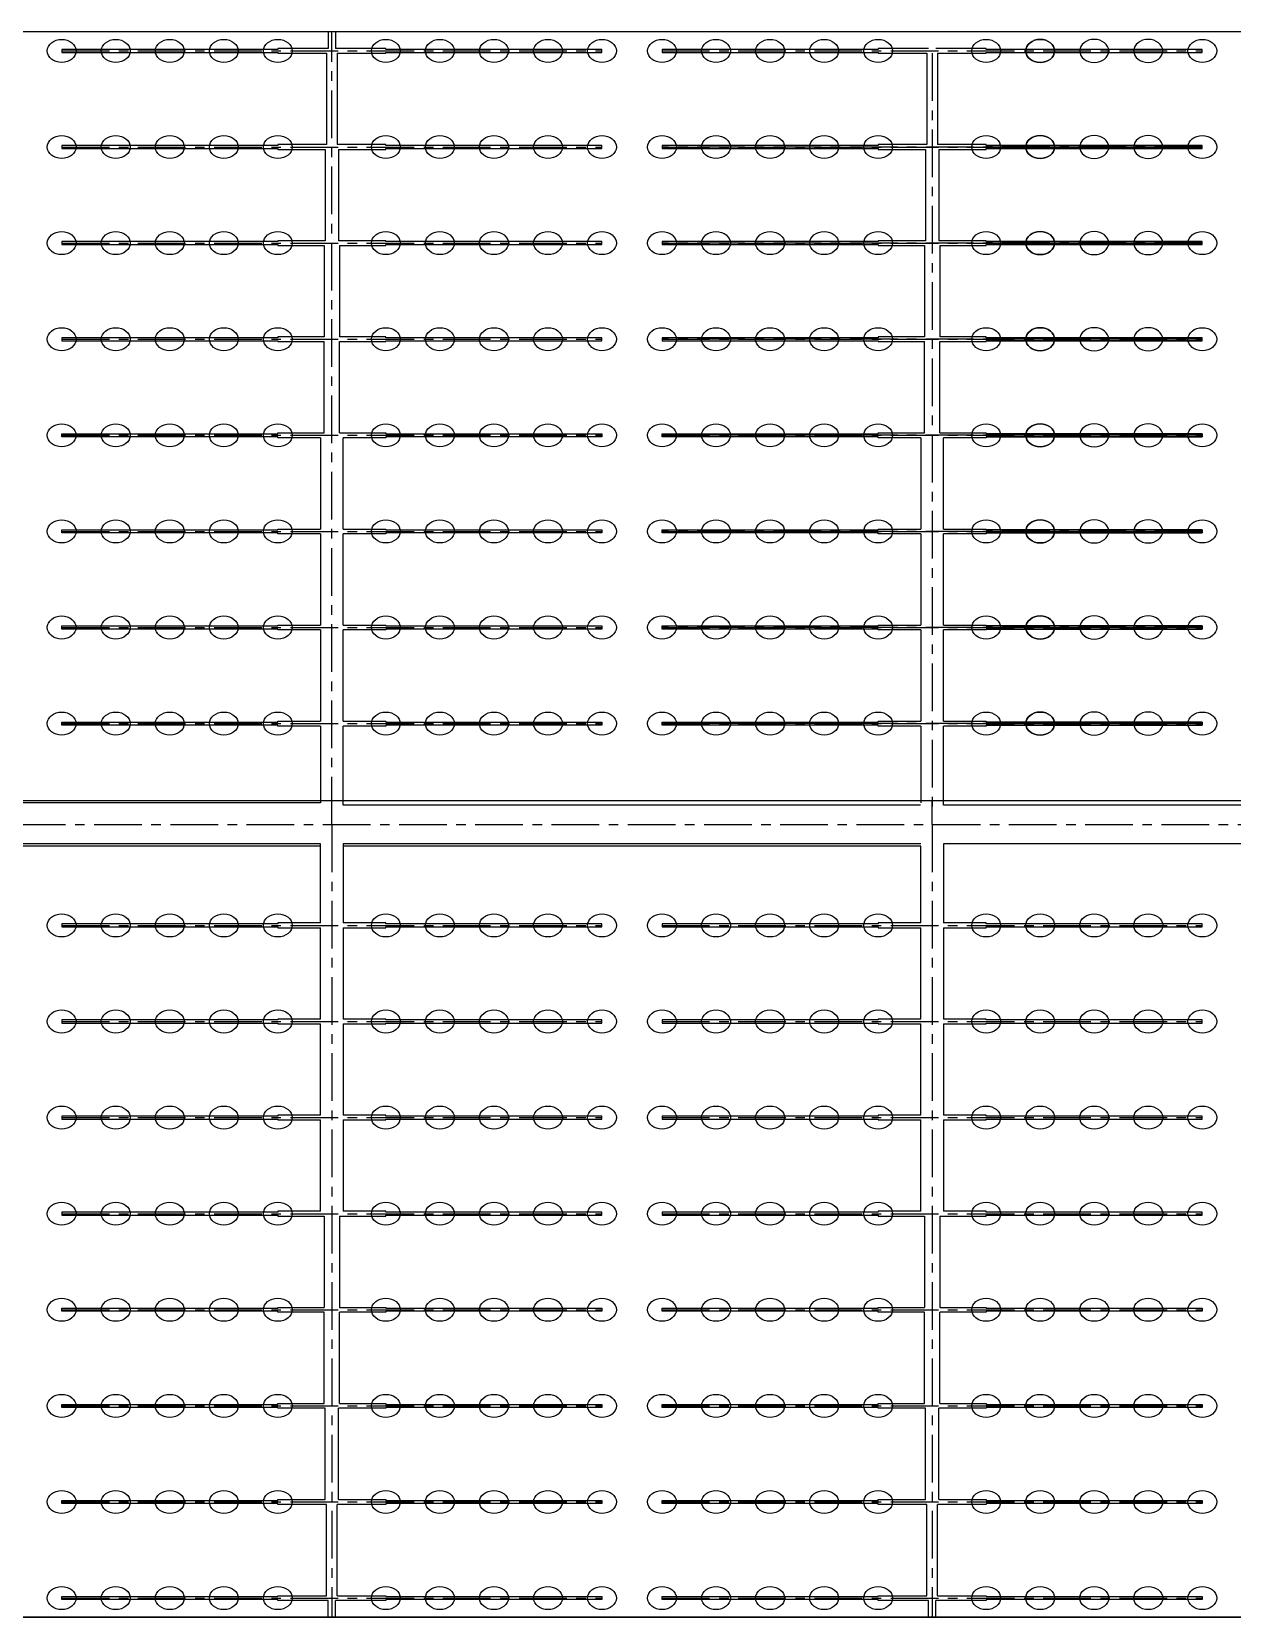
# Model space of a CAD drawing. Header units: millimetres. Extents: x 738100 to 1284508, y 138373 to 260796.
# Drawn here: x 807900 to 815900, y 175808 to 186368 of the extents above; entities that cross this region are included whole.
import ezdxf

# ---------------------------------------------------------------- set-up
doc = ezdxf.new("R2010")
doc.units = ezdxf.units.MM
doc.linetypes.add('CENTER', pattern=[50.8, 31.75, -6.35, 6.35, -6.35])
doc.layers.add('轴线', color=6, linetype='CENTER')

msp = doc.modelspace()

# ---------------------------------------------------------------- linework, layer by layer
at = {"lineweight": -3, "ltscale": 100}
for p, q in [((843900.494, 186367.633), (779900.494, 186367.633)), ((779900.494, 181247.633), (843900.494, 181247.633)), ((813822.543, 181215.633), (809976.494, 181215.633)), ((779900.494, 175809.486), (843900.494, 175809.486)), ((843900.494, 175807.633), (779900.494, 175807.633))]:
    msp.add_line(p, q, dxfattribs=at)
at = {"ltscale": 10}
for p, q in [((809876.494, 186367.633), (809876.494, 186255.633)), ((809924.494, 186367.633), (809924.494, 186255.633)), ((808100.494, 186249.873), (808100.494, 186229.393)), ((809540.494, 186249.873), (808100.494, 186249.873)), ((808100.494, 186229.393), (809540.494, 186229.393)), ((809876.494, 186255.633), (809540.494, 186255.633)), ((809540.494, 186255.633), (809540.494, 186249.873)), ((809540.494, 186229.393), (809540.494, 186223.633)), ((809540.494, 186223.633), (809864.494, 186223.633)), ((809864.494, 186223.633), (809864.494, 185615.633)), ((810260.494, 186255.633), (809924.494, 186255.633)), ((809936.494, 186223.633), (810260.494, 186223.633)), ((809936.494, 186223.633), (809936.494, 185615.633)), ((810260.494, 186249.873), (810260.494, 186255.633)), ((811700.494, 186249.873), (810260.494, 186249.873)), ((810260.494, 186223.633), (810260.494, 186229.393)), ((810260.494, 186229.393), (811700.494, 186229.393)), ((811700.494, 186229.393), (811700.494, 186249.873)), ((812100.494, 186249.873), (812100.494, 186229.393)), ((813540.494, 186249.873), (812100.494, 186249.873)), ((812100.494, 186229.393), (813540.494, 186229.393)), ((813876.494, 186255.633), (813540.494, 186255.633)), ((813540.494, 186255.633), (813540.494, 186249.873)), ((813540.494, 186229.393), (813540.494, 186223.633)), ((813540.494, 186223.633), (813864.494, 186223.633)), ((813864.494, 186223.633), (813864.494, 185615.633)), ((814260.494, 186255.633), (813924.494, 186255.633)), ((813936.494, 186223.633), (814260.494, 186223.633)), ((813936.494, 186223.633), (813936.494, 185615.633)), ((814260.494, 186249.873), (814260.494, 186255.633)), ((815700.494, 186249.873), (814260.494, 186249.873)), ((814260.494, 186223.633), (814260.494, 186229.393)), ((814260.494, 186229.393), (815700.494, 186229.393)), ((815700.494, 186229.393), (815700.494, 186249.873)), ((808100.494, 185609.873), (808100.494, 185589.393)), ((809540.494, 185609.873), (808100.494, 185609.873)), ((808100.494, 185589.393), (809540.494, 185589.393)), ((809864.494, 185615.633), (809540.494, 185615.633)), ((809540.494, 185615.633), (809540.494, 185609.873)), ((809540.494, 185589.393), (809540.494, 185583.633)), ((809540.494, 185583.633), (809856.494, 185583.633)), ((809856.494, 185583.633), (809856.494, 184975.633)), ((810260.494, 185615.633), (809936.494, 185615.633)), ((809944.494, 185583.633), (810260.494, 185583.633)), ((809944.494, 185583.633), (809944.494, 184975.633)), ((810260.494, 185609.873), (810260.494, 185615.633)), ((811700.494, 185609.873), (810260.494, 185609.873)), ((810260.494, 185583.633), (810260.494, 185589.393)), ((810260.494, 185589.393), (811700.494, 185589.393)), ((811700.494, 185589.393), (811700.494, 185609.873)), ((812100.494, 185609.873), (812100.494, 185589.393)), ((813540.494, 185609.873), (812100.494, 185609.873)), ((812100.494, 185589.393), (813540.494, 185589.393)), ((813864.494, 185615.633), (813540.494, 185615.633)), ((813540.494, 185615.633), (813540.494, 185609.873)), ((813540.494, 185589.393), (813540.494, 185583.633)), ((813540.494, 185583.633), (813856.494, 185583.633)), ((813856.494, 185583.633), (813856.494, 184975.633)), ((814260.494, 185615.633), (813936.494, 185615.633)), ((813944.494, 185583.633), (814260.494, 185583.633)), ((813944.494, 185583.633), (813944.494, 184975.633)), ((814260.494, 185609.873), (814260.494, 185615.633)), ((815700.494, 185609.873), (814260.494, 185609.873)), ((814260.494, 185609.873), (815700.494, 185609.873)), ((814260.494, 185583.633), (814260.494, 185589.393)), ((814260.494, 185589.393), (815700.494, 185589.393)), ((815700.494, 185589.393), (814260.494, 185589.393)), ((815700.494, 185589.393), (815700.494, 185609.873)), ((808100.494, 184969.873), (808100.494, 184949.393)), ((809540.494, 184969.873), (808100.494, 184969.873)), ((808100.494, 184949.393), (809540.494, 184949.393)), ((809856.494, 184975.633), (809540.494, 184975.633)), ((809540.494, 184975.633), (809540.494, 184969.873)), ((809540.494, 184949.393), (809540.494, 184943.633)), ((809540.494, 184943.633), (809848.494, 184943.633)), ((809848.494, 184943.633), (809848.494, 184335.633)), ((810260.494, 184975.633), (809944.494, 184975.633)), ((809952.494, 184943.633), (810260.494, 184943.633)), ((809952.494, 184943.633), (809952.494, 184335.633)), ((810260.494, 184969.873), (810260.494, 184975.633)), ((811700.494, 184969.873), (810260.494, 184969.873)), ((810260.494, 184943.633), (810260.494, 184949.393)), ((810260.494, 184949.393), (811700.494, 184949.393)), ((811700.494, 184949.393), (811700.494, 184969.873)), ((812100.494, 184969.873), (812100.494, 184949.393)), ((813540.494, 184969.873), (812100.494, 184969.873)), ((812100.494, 184949.393), (813540.494, 184949.393)), ((813856.494, 184975.633), (813540.494, 184975.633)), ((813540.494, 184975.633), (813540.494, 184969.873)), ((813540.494, 184949.393), (813540.494, 184943.633)), ((813540.494, 184943.633), (813848.494, 184943.633)), ((813848.494, 184943.633), (813848.494, 184335.633)), ((814260.494, 184975.633), (813944.494, 184975.633)), ((813952.494, 184943.633), (814260.494, 184943.633)), ((813952.494, 184943.633), (813952.494, 184335.633)), ((814260.494, 184969.873), (814260.494, 184975.633)), ((815700.494, 184969.873), (814260.494, 184969.873)), ((814260.494, 184969.873), (815700.494, 184969.873)), ((814260.494, 184943.633), (814260.494, 184949.393)), ((814260.494, 184949.393), (815700.494, 184949.393)), ((815700.494, 184949.393), (814260.494, 184949.393)), ((815700.494, 184949.393), (815700.494, 184969.873)), ((808100.494, 184329.873), (808100.494, 184309.393)), ((809540.494, 184329.873), (808100.494, 184329.873)), ((808100.494, 184309.393), (809540.494, 184309.393)), ((809848.494, 184335.633), (809540.494, 184335.633)), ((809540.494, 184335.633), (809540.494, 184329.873)), ((809540.494, 184309.393), (809540.494, 184303.633)), ((809540.494, 184303.633), (809848.494, 184303.633)), ((809848.494, 183695.633), (809848.494, 184303.633)), ((810260.494, 184335.633), (809952.494, 184335.633)), ((809952.494, 184303.633), (810260.494, 184303.633)), ((809952.494, 183695.633), (809952.494, 184303.633)), ((810260.494, 184329.873), (810260.494, 184335.633)), ((811700.494, 184329.873), (810260.494, 184329.873)), ((810260.494, 184303.633), (810260.494, 184309.393)), ((810260.494, 184309.393), (811700.494, 184309.393)), ((811700.494, 184309.393), (811700.494, 184329.873)), ((812100.494, 184329.873), (812100.494, 184309.393)), ((813540.494, 184329.873), (812100.494, 184329.873)), ((812100.494, 184309.393), (813540.494, 184309.393)), ((813848.494, 184335.633), (813540.494, 184335.633)), ((813540.494, 184335.633), (813540.494, 184329.873)), ((813540.494, 184309.393), (813540.494, 184303.633)), ((813540.494, 184303.633), (813848.494, 184303.633)), ((813848.494, 183695.633), (813848.494, 184303.633)), ((814260.494, 184335.633), (813952.494, 184335.633)), ((813952.494, 184303.633), (814260.494, 184303.633)), ((813952.494, 183695.633), (813952.494, 184303.633)), ((814260.494, 184329.873), (814260.494, 184335.633)), ((815700.494, 184329.873), (814260.494, 184329.873)), ((814260.494, 184329.873), (815700.494, 184329.873)), ((814260.494, 184303.633), (814260.494, 184309.393)), ((814260.494, 184309.393), (815700.494, 184309.393)), ((815700.494, 184309.393), (814260.494, 184309.393)), ((815700.494, 184309.393), (815700.494, 184329.873)), ((808100.494, 183669.393), (808100.494, 183689.873)), ((808100.494, 183689.873), (809540.494, 183689.873)), ((809540.494, 183669.393), (808100.494, 183669.393)), ((809540.494, 183689.873), (809540.494, 183695.633)), ((809540.494, 183695.633), (809848.494, 183695.633)), ((809540.494, 183663.633), (809540.494, 183669.393)), ((809824.494, 183663.633), (809540.494, 183663.633)), ((809824.494, 183663.633), (809824.494, 183055.633)), ((809952.494, 183695.633), (810260.494, 183695.633)), ((810260.494, 183663.633), (809976.494, 183663.633)), ((809976.494, 183055.633), (809976.494, 183663.633)), ((810260.494, 183695.633), (810260.494, 183689.873)), ((810260.494, 183689.873), (811700.494, 183689.873)), ((811700.494, 183669.393), (810260.494, 183669.393)), ((810260.494, 183669.393), (810260.494, 183663.633)), ((811700.494, 183689.873), (811700.494, 183669.393)), ((812100.494, 183669.393), (812100.494, 183689.873)), ((812100.494, 183689.873), (813540.494, 183689.873)), ((813540.494, 183669.393), (812100.494, 183669.393)), ((813540.494, 183689.873), (813540.494, 183695.633)), ((813540.494, 183695.633), (813848.494, 183695.633)), ((813540.494, 183663.633), (813540.494, 183669.393)), ((813824.494, 183663.633), (813540.494, 183663.633)), ((813824.494, 183663.633), (813824.494, 183055.633)), ((813952.494, 183695.633), (814260.494, 183695.633)), ((814260.494, 183663.633), (813976.494, 183663.633)), ((813976.494, 183055.633), (813976.494, 183663.633)), ((814260.494, 183695.633), (814260.494, 183689.873)), ((814260.494, 183689.873), (815700.494, 183689.873)), ((815700.494, 183689.873), (814260.494, 183689.873)), ((815700.494, 183669.393), (814260.494, 183669.393)), ((814260.494, 183669.393), (814260.494, 183663.633)), ((814260.494, 183669.393), (815700.494, 183669.393)), ((815700.494, 183689.873), (815700.494, 183669.393)), ((808100.494, 183029.393), (808100.494, 183049.873)), ((808100.494, 183049.873), (809540.494, 183049.873)), ((809540.494, 183029.393), (808100.494, 183029.393)), ((809540.494, 183049.873), (809540.494, 183055.633)), ((809540.494, 183055.633), (809824.494, 183055.633)), ((809540.494, 183023.633), (809540.494, 183029.393)), ((809824.494, 183023.633), (809540.494, 183023.633)), ((809824.494, 183023.633), (809824.494, 182415.633)), ((809976.494, 183055.633), (810260.494, 183055.633)), ((810260.494, 183023.633), (809976.494, 183023.633)), ((809976.494, 182415.633), (809976.494, 183023.633)), ((810260.494, 183055.633), (810260.494, 183049.873)), ((810260.494, 183049.873), (811700.494, 183049.873)), ((811700.494, 183029.393), (810260.494, 183029.393)), ((810260.494, 183029.393), (810260.494, 183023.633)), ((811700.494, 183049.873), (811700.494, 183029.393)), ((812100.494, 183029.393), (812100.494, 183049.873)), ((812100.494, 183049.873), (813540.494, 183049.873)), ((813540.494, 183029.393), (812100.494, 183029.393)), ((813540.494, 183049.873), (813540.494, 183055.633)), ((813540.494, 183055.633), (813824.494, 183055.633)), ((813540.494, 183023.633), (813540.494, 183029.393)), ((813824.494, 183023.633), (813540.494, 183023.633)), ((813824.494, 183023.633), (813824.494, 182415.633)), ((813976.494, 183055.633), (814260.494, 183055.633)), ((814260.494, 183023.633), (813976.494, 183023.633)), ((813976.494, 182415.633), (813976.494, 183023.633)), ((814260.494, 183055.633), (814260.494, 183049.873)), ((814260.494, 183049.873), (815700.494, 183049.873)), ((815700.494, 183049.873), (814260.494, 183049.873)), ((815700.494, 183029.393), (814260.494, 183029.393)), ((814260.494, 183029.393), (814260.494, 183023.633)), ((814260.494, 183029.393), (815700.494, 183029.393)), ((815700.494, 183049.873), (815700.494, 183029.393)), ((808100.494, 182389.393), (808100.494, 182409.873)), ((808100.494, 182409.873), (809540.494, 182409.873)), ((809540.494, 182389.393), (808100.494, 182389.393)), ((809540.494, 182409.873), (809540.494, 182415.633)), ((809540.494, 182415.633), (809824.494, 182415.633)), ((809540.494, 182383.633), (809540.494, 182389.393)), ((809824.494, 182383.633), (809540.494, 182383.633)), ((809824.494, 182383.633), (809824.494, 181775.633)), ((809976.494, 182415.633), (810260.494, 182415.633)), ((810260.494, 182383.633), (809976.494, 182383.633)), ((809976.494, 181775.633), (809976.494, 182383.633)), ((810260.494, 182415.633), (810260.494, 182409.873)), ((810260.494, 182409.873), (811700.494, 182409.873)), ((811700.494, 182389.393), (810260.494, 182389.393)), ((810260.494, 182389.393), (810260.494, 182383.633)), ((811700.494, 182409.873), (811700.494, 182389.393)), ((812100.494, 182389.393), (812100.494, 182409.873)), ((812100.494, 182409.873), (813540.494, 182409.873)), ((813540.494, 182389.393), (812100.494, 182389.393)), ((813540.494, 182409.873), (813540.494, 182415.633)), ((813540.494, 182415.633), (813824.494, 182415.633)), ((813540.494, 182383.633), (813540.494, 182389.393)), ((813824.494, 182383.633), (813540.494, 182383.633)), ((813824.494, 182383.633), (813824.494, 181775.633)), ((813976.494, 182415.633), (814260.494, 182415.633)), ((814260.494, 182383.633), (813976.494, 182383.633)), ((813976.494, 181775.633), (813976.494, 182383.633)), ((814260.494, 182415.633), (814260.494, 182409.873)), ((814260.494, 182409.873), (815700.494, 182409.873)), ((815700.494, 182409.873), (814260.494, 182409.873)), ((815700.494, 182389.393), (814260.494, 182389.393)), ((814260.494, 182389.393), (814260.494, 182383.633)), ((814260.494, 182389.393), (815700.494, 182389.393)), ((815700.494, 182409.873), (815700.494, 182389.393)), ((808100.494, 181749.393), (808100.494, 181769.873)), ((808100.494, 181769.873), (809540.494, 181769.873)), ((809540.494, 181749.393), (808100.494, 181749.393)), ((809540.494, 181769.873), (809540.494, 181775.633)), ((809540.494, 181775.633), (809824.494, 181775.633)), ((809540.494, 181743.633), (809540.494, 181749.393)), ((809824.494, 181743.633), (809540.494, 181743.633)), ((809824.494, 181743.633), (809824.494, 181231.633)), ((809976.494, 181775.633), (810260.494, 181775.633)), ((810260.494, 181743.633), (809976.494, 181743.633)), ((809976.494, 181231.633), (809976.494, 181743.633)), ((810260.494, 181775.633), (810260.494, 181769.873)), ((810260.494, 181769.873), (811700.494, 181769.873)), ((811700.494, 181749.393), (810260.494, 181749.393)), ((810260.494, 181749.393), (810260.494, 181743.633)), ((811700.494, 181769.873), (811700.494, 181749.393)), ((812100.494, 181749.393), (812100.494, 181769.873)), ((812100.494, 181769.873), (813540.494, 181769.873)), ((813540.494, 181749.393), (812100.494, 181749.393)), ((813540.494, 181769.873), (813540.494, 181775.633)), ((813540.494, 181775.633), (813824.494, 181775.633)), ((813540.494, 181743.633), (813540.494, 181749.393)), ((813824.494, 181743.633), (813540.494, 181743.633)), ((813824.494, 181743.633), (813824.494, 181231.633)), ((813976.494, 181775.633), (814260.494, 181775.633)), ((814260.494, 181743.633), (813976.494, 181743.633)), ((813976.494, 181215.633), (813976.494, 181743.633)), ((814260.494, 181775.633), (814260.494, 181769.873)), ((814260.494, 181769.873), (815700.494, 181769.873)), ((815700.494, 181769.873), (814260.494, 181769.873)), ((815700.494, 181749.393), (814260.494, 181749.393)), ((814260.494, 181749.393), (814260.494, 181743.633)), ((814260.494, 181749.393), (815700.494, 181749.393)), ((815700.494, 181769.873), (815700.494, 181749.393)), ((809824.494, 181231.633), (805976.494, 181231.633)), ((809824.494, 181247.633), (809824.494, 181231.633)), ((809976.494, 181231.633), (809976.494, 181247.633)), ((813824.494, 181247.633), (813824.494, 181231.633)), ((813976.494, 181215.633), (813976.494, 181247.633)), ((817824.494, 181215.633), (813976.494, 181215.633)), ((809824.494, 180959.633), (801900.494, 180959.633)), ((809824.494, 180943.633), (805976.494, 180943.633)), ((809824.494, 180431.633), (809824.494, 180943.633)), ((813824.494, 180959.633), (809976.494, 180959.633)), ((809976.494, 180943.633), (809976.494, 180431.633)), ((813824.494, 180943.633), (809976.494, 180943.633)), ((813824.494, 180431.633), (813824.494, 180943.633)), ((813976.494, 180959.633), (813976.494, 180431.633)), ((817824.494, 180959.633), (813976.494, 180959.633)), ((808100.494, 180425.873), (808100.494, 180405.393)), ((809540.494, 180425.873), (808100.494, 180425.873)), ((808100.494, 180405.393), (809540.494, 180405.393)), ((809824.494, 180431.633), (809540.494, 180431.633)), ((809540.494, 180431.633), (809540.494, 180425.873)), ((809540.494, 180405.393), (809540.494, 180399.633)), ((809540.494, 180399.633), (809824.494, 180399.633)), ((809824.494, 179791.633), (809824.494, 180399.633)), ((810260.494, 180431.633), (809976.494, 180431.633)), ((809976.494, 180399.633), (810260.494, 180399.633)), ((809976.494, 180399.633), (809976.494, 179791.633)), ((810260.494, 180425.873), (810260.494, 180431.633)), ((811700.494, 180425.873), (810260.494, 180425.873)), ((810260.494, 180399.633), (810260.494, 180405.393)), ((810260.494, 180405.393), (811700.494, 180405.393)), ((811700.494, 180405.393), (811700.494, 180425.873)), ((812100.494, 180425.873), (812100.494, 180405.393)), ((813540.494, 180425.873), (812100.494, 180425.873)), ((812100.494, 180405.393), (813540.494, 180405.393)), ((813824.494, 180431.633), (813540.494, 180431.633)), ((813540.494, 180431.633), (813540.494, 180425.873)), ((813540.494, 180405.393), (813540.494, 180399.633)), ((813540.494, 180399.633), (813824.494, 180399.633)), ((813824.494, 179791.633), (813824.494, 180399.633)), ((814260.494, 180431.633), (813976.494, 180431.633)), ((813976.494, 180399.633), (814260.494, 180399.633)), ((813976.494, 180399.633), (813976.494, 179791.633)), ((814260.494, 180425.873), (814260.494, 180431.633)), ((815700.494, 180425.873), (814260.494, 180425.873)), ((814260.494, 180399.633), (814260.494, 180405.393)), ((814260.494, 180405.393), (815700.494, 180405.393)), ((815700.494, 180405.393), (815700.494, 180425.873)), ((808100.494, 179785.873), (808100.494, 179765.393)), ((809540.494, 179785.873), (808100.494, 179785.873)), ((808100.494, 179765.393), (809540.494, 179765.393)), ((809824.494, 179791.633), (809540.494, 179791.633)), ((809540.494, 179791.633), (809540.494, 179785.873)), ((809540.494, 179765.393), (809540.494, 179759.633)), ((809540.494, 179759.633), (809824.494, 179759.633)), ((809824.494, 179151.633), (809824.494, 179759.633)), ((810260.494, 179791.633), (809976.494, 179791.633)), ((809976.494, 179759.633), (810260.494, 179759.633)), ((809976.494, 179759.633), (809976.494, 179151.633)), ((810260.494, 179785.873), (810260.494, 179791.633)), ((811700.494, 179785.873), (810260.494, 179785.873)), ((810260.494, 179759.633), (810260.494, 179765.393)), ((810260.494, 179765.393), (811700.494, 179765.393)), ((811700.494, 179765.393), (811700.494, 179785.873)), ((812100.494, 179785.873), (812100.494, 179765.393)), ((813540.494, 179785.873), (812100.494, 179785.873)), ((812100.494, 179765.393), (813540.494, 179765.393)), ((813824.494, 179791.633), (813540.494, 179791.633)), ((813540.494, 179791.633), (813540.494, 179785.873)), ((813540.494, 179765.393), (813540.494, 179759.633)), ((813540.494, 179759.633), (813824.494, 179759.633)), ((813824.494, 179151.633), (813824.494, 179759.633)), ((814260.494, 179791.633), (813976.494, 179791.633)), ((813976.494, 179759.633), (814260.494, 179759.633)), ((813976.494, 179759.633), (813976.494, 179151.633)), ((814260.494, 179785.873), (814260.494, 179791.633)), ((815700.494, 179785.873), (814260.494, 179785.873)), ((814260.494, 179759.633), (814260.494, 179765.393)), ((814260.494, 179765.393), (815700.494, 179765.393)), ((815700.494, 179765.393), (815700.494, 179785.873)), ((808100.494, 179145.873), (808100.494, 179125.393)), ((809540.494, 179145.873), (808100.494, 179145.873)), ((808100.494, 179125.393), (809540.494, 179125.393)), ((809824.494, 179151.633), (809540.494, 179151.633)), ((809540.494, 179151.633), (809540.494, 179145.873)), ((809540.494, 179125.393), (809540.494, 179119.633)), ((809540.494, 179119.633), (809824.494, 179119.633)), ((809824.494, 178511.633), (809824.494, 179119.633)), ((810260.494, 179151.633), (809976.494, 179151.633)), ((809976.494, 179119.633), (810260.494, 179119.633)), ((809976.494, 179119.633), (809976.494, 178511.633)), ((810260.494, 179145.873), (810260.494, 179151.633)), ((811700.494, 179145.873), (810260.494, 179145.873)), ((810260.494, 179119.633), (810260.494, 179125.393)), ((810260.494, 179125.393), (811700.494, 179125.393)), ((811700.494, 179125.393), (811700.494, 179145.873)), ((812100.494, 179145.873), (812100.494, 179125.393)), ((813540.494, 179145.873), (812100.494, 179145.873)), ((812100.494, 179125.393), (813540.494, 179125.393)), ((813824.494, 179151.633), (813540.494, 179151.633)), ((813540.494, 179151.633), (813540.494, 179145.873)), ((813540.494, 179125.393), (813540.494, 179119.633)), ((813540.494, 179119.633), (813824.494, 179119.633)), ((813824.494, 178511.633), (813824.494, 179119.633)), ((814260.494, 179151.633), (813976.494, 179151.633)), ((813976.494, 179119.633), (814260.494, 179119.633)), ((813976.494, 179119.633), (813976.494, 178511.633)), ((814260.494, 179145.873), (814260.494, 179151.633)), ((815700.494, 179145.873), (814260.494, 179145.873)), ((814260.494, 179119.633), (814260.494, 179125.393)), ((814260.494, 179125.393), (815700.494, 179125.393)), ((815700.494, 179125.393), (815700.494, 179145.873)), ((808100.494, 178505.873), (808100.494, 178485.393)), ((809540.494, 178505.873), (808100.494, 178505.873)), ((808100.494, 178485.393), (809540.494, 178485.393)), ((809824.494, 178511.633), (809540.494, 178511.633)), ((809540.494, 178511.633), (809540.494, 178505.873)), ((809540.494, 178485.393), (809540.494, 178479.633)), ((809540.494, 178479.633), (809848.494, 178479.633)), ((809848.494, 178479.633), (809848.494, 177871.633)), ((809952.494, 178479.633), (810260.494, 178479.633)), ((809952.494, 178479.633), (809952.494, 177871.633)), ((810260.494, 178511.633), (809976.494, 178511.633)), ((810260.494, 178505.873), (810260.494, 178511.633)), ((811700.494, 178505.873), (810260.494, 178505.873)), ((810260.494, 178479.633), (810260.494, 178485.393)), ((810260.494, 178485.393), (811700.494, 178485.393)), ((811700.494, 178485.393), (811700.494, 178505.873)), ((812100.494, 178505.873), (812100.494, 178485.393)), ((813540.494, 178505.873), (812100.494, 178505.873)), ((812100.494, 178485.393), (813540.494, 178485.393)), ((813824.494, 178511.633), (813540.494, 178511.633)), ((813540.494, 178511.633), (813540.494, 178505.873)), ((813540.494, 178485.393), (813540.494, 178479.633)), ((813540.494, 178479.633), (813848.494, 178479.633)), ((813848.494, 178479.633), (813848.494, 177871.633)), ((813952.494, 178479.633), (814260.494, 178479.633)), ((813952.494, 178479.633), (813952.494, 177871.633)), ((814260.494, 178511.633), (813976.494, 178511.633)), ((814260.494, 178505.873), (814260.494, 178511.633)), ((815700.494, 178505.873), (814260.494, 178505.873)), ((814260.494, 178479.633), (814260.494, 178485.393)), ((814260.494, 178485.393), (815700.494, 178485.393)), ((815700.494, 178485.393), (815700.494, 178505.873)), ((808100.494, 177845.393), (808100.494, 177865.873)), ((808100.494, 177865.873), (809540.494, 177865.873)), ((809540.494, 177845.393), (808100.494, 177845.393)), ((809540.494, 177865.873), (809540.494, 177871.633)), ((809540.494, 177871.633), (809848.494, 177871.633)), ((809540.494, 177839.633), (809540.494, 177845.393)), ((809848.494, 177839.633), (809540.494, 177839.633)), ((809848.494, 177231.633), (809848.494, 177839.633)), ((809952.494, 177871.633), (810260.494, 177871.633)), ((810260.494, 177839.633), (809952.494, 177839.633)), ((809952.494, 177231.633), (809952.494, 177839.633)), ((810260.494, 177871.633), (810260.494, 177865.873)), ((810260.494, 177865.873), (811700.494, 177865.873)), ((811700.494, 177845.393), (810260.494, 177845.393)), ((810260.494, 177845.393), (810260.494, 177839.633)), ((811700.494, 177865.873), (811700.494, 177845.393)), ((812100.494, 177845.393), (812100.494, 177865.873)), ((812100.494, 177865.873), (813540.494, 177865.873)), ((813540.494, 177845.393), (812100.494, 177845.393)), ((813540.494, 177865.873), (813540.494, 177871.633)), ((813540.494, 177871.633), (813848.494, 177871.633)), ((813540.494, 177839.633), (813540.494, 177845.393)), ((813848.494, 177839.633), (813540.494, 177839.633)), ((813848.494, 177231.633), (813848.494, 177839.633)), ((813952.494, 177871.633), (814260.494, 177871.633)), ((814260.494, 177839.633), (813952.494, 177839.633)), ((813952.494, 177231.633), (813952.494, 177839.633)), ((814260.494, 177871.633), (814260.494, 177865.873)), ((814260.494, 177865.873), (815700.494, 177865.873)), ((815700.494, 177845.393), (814260.494, 177845.393)), ((814260.494, 177845.393), (814260.494, 177839.633)), ((815700.494, 177865.873), (815700.494, 177845.393)), ((808100.494, 177205.393), (808100.494, 177225.873)), ((808100.494, 177225.873), (809540.494, 177225.873)), ((809540.494, 177205.393), (808100.494, 177205.393)), ((809540.494, 177225.873), (809540.494, 177231.633)), ((809540.494, 177231.633), (809848.494, 177231.633)), ((809540.494, 177199.633), (809540.494, 177205.393)), ((809856.494, 177199.633), (809540.494, 177199.633)), ((809856.494, 176591.633), (809856.494, 177199.633)), ((810260.494, 177199.633), (809944.494, 177199.633)), ((809944.494, 176591.633), (809944.494, 177199.633)), ((809952.494, 177231.633), (810260.494, 177231.633)), ((810260.494, 177231.633), (810260.494, 177225.873)), ((810260.494, 177225.873), (811700.494, 177225.873)), ((811700.494, 177205.393), (810260.494, 177205.393)), ((810260.494, 177205.393), (810260.494, 177199.633)), ((811700.494, 177225.873), (811700.494, 177205.393)), ((812100.494, 177205.393), (812100.494, 177225.873)), ((812100.494, 177225.873), (813540.494, 177225.873)), ((813540.494, 177205.393), (812100.494, 177205.393)), ((813540.494, 177225.873), (813540.494, 177231.633)), ((813540.494, 177231.633), (813848.494, 177231.633)), ((813540.494, 177199.633), (813540.494, 177205.393)), ((813856.494, 177199.633), (813540.494, 177199.633)), ((813856.494, 176591.633), (813856.494, 177199.633)), ((814260.494, 177199.633), (813944.494, 177199.633)), ((813944.494, 176591.633), (813944.494, 177199.633)), ((813952.494, 177231.633), (814260.494, 177231.633)), ((814260.494, 177231.633), (814260.494, 177225.873)), ((814260.494, 177225.873), (815700.494, 177225.873)), ((815700.494, 177205.393), (814260.494, 177205.393)), ((814260.494, 177205.393), (814260.494, 177199.633)), ((815700.494, 177225.873), (815700.494, 177205.393)), ((808100.494, 176565.393), (808100.494, 176585.873)), ((808100.494, 176585.873), (809540.494, 176585.873)), ((809540.494, 176565.393), (808100.494, 176565.393)), ((809540.494, 176585.873), (809540.494, 176591.633)), ((809540.494, 176591.633), (809856.494, 176591.633)), ((809540.494, 176559.633), (809540.494, 176565.393)), ((809944.494, 176591.633), (810260.494, 176591.633)), ((810260.494, 176591.633), (810260.494, 176585.873)), ((810260.494, 176585.873), (811700.494, 176585.873)), ((811700.494, 176565.393), (810260.494, 176565.393)), ((810260.494, 176565.393), (810260.494, 176559.633)), ((811700.494, 176585.873), (811700.494, 176565.393)), ((812100.494, 176565.393), (812100.494, 176585.873)), ((812100.494, 176585.873), (813540.494, 176585.873)), ((813540.494, 176565.393), (812100.494, 176565.393)), ((813540.494, 176585.873), (813540.494, 176591.633)), ((813540.494, 176591.633), (813856.494, 176591.633)), ((813540.494, 176559.633), (813540.494, 176565.393)), ((813944.494, 176591.633), (814260.494, 176591.633)), ((814260.494, 176591.633), (814260.494, 176585.873)), ((814260.494, 176585.873), (815700.494, 176585.873)), ((815700.494, 176565.393), (814260.494, 176565.393)), ((814260.494, 176565.393), (814260.494, 176559.633)), ((815700.494, 176585.873), (815700.494, 176565.393)), ((809864.494, 176559.633), (809540.494, 176559.633)), ((809864.494, 175951.633), (809864.494, 176559.633)), ((810260.494, 176559.633), (809936.494, 176559.633)), ((809936.494, 175951.633), (809936.494, 176559.633)), ((813864.494, 176559.633), (813540.494, 176559.633)), ((813864.494, 175951.633), (813864.494, 176559.633)), ((814260.494, 176559.633), (813936.494, 176559.633)), ((813936.494, 175951.633), (813936.494, 176559.633)), ((808100.494, 175925.393), (808100.494, 175945.873)), ((808100.494, 175945.873), (809540.494, 175945.873)), ((809540.494, 175945.873), (809540.494, 175951.633)), ((809540.494, 175951.633), (809864.494, 175951.633)), ((809936.494, 175951.633), (810260.494, 175951.633)), ((810260.494, 175951.633), (810260.494, 175945.873)), ((810260.494, 175945.873), (811700.494, 175945.873)), ((811700.494, 175945.873), (811700.494, 175925.393)), ((812100.494, 175925.393), (812100.494, 175945.873)), ((812100.494, 175945.873), (813540.494, 175945.873)), ((813540.494, 175945.873), (813540.494, 175951.633)), ((813540.494, 175951.633), (813864.494, 175951.633)), ((813936.494, 175951.633), (814260.494, 175951.633)), ((814260.494, 175951.633), (814260.494, 175945.873)), ((814260.494, 175945.873), (815700.494, 175945.873)), ((815700.494, 175945.873), (815700.494, 175925.393)), ((809540.494, 175925.393), (808100.494, 175925.393)), ((809540.494, 175919.633), (809540.494, 175925.393)), ((809876.494, 175919.633), (809540.494, 175919.633)), ((809876.494, 175807.633), (809876.494, 175919.633)), ((809924.494, 175807.633), (809924.494, 175919.633)), ((810260.494, 175919.633), (809924.494, 175919.633)), ((811700.494, 175925.393), (810260.494, 175925.393)), ((810260.494, 175925.393), (810260.494, 175919.633)), ((813540.494, 175925.393), (812100.494, 175925.393)), ((813540.494, 175919.633), (813540.494, 175925.393)), ((813876.494, 175919.633), (813540.494, 175919.633)), ((813876.494, 175807.633), (813876.494, 175919.633)), ((813924.494, 175807.633), (813924.494, 175919.633)), ((814260.494, 175919.633), (813924.494, 175919.633)), ((815700.494, 175925.393), (814260.494, 175925.393)), ((814260.494, 175925.393), (814260.494, 175919.633))]:
    msp.add_line(p, q, dxfattribs=at)
for centre in [(808100.494, 186239.633), (808460.494, 186239.633), (808820.494, 186239.633), (809180.494, 186239.633), (809540.494, 186239.633), (810260.494, 186239.633), (810620.494, 186239.633), (810980.494, 186239.633), (811340.494, 186239.633), (811700.494, 186239.633), (812100.494, 186239.633), (812460.494, 186239.633), (812820.494, 186239.633), (813180.494, 186239.633), (813540.494, 186239.633), (814260.494, 186239.633), (814620.494, 186239.633), (815700.494, 186239.633), (808100.494, 185599.633), (808460.494, 185599.633), (808820.494, 185599.633), (809180.494, 185599.633), (809540.494, 185599.633), (810260.494, 185599.633), (810620.494, 185599.633), (810980.494, 185599.633), (811340.494, 185599.633), (811700.494, 185599.633), (812100.494, 185599.633), (812460.494, 185599.633), (812820.494, 185599.633), (813180.494, 185599.633), (813540.494, 185599.633), (814260.494, 185599.633), (814620.494, 185599.633), (815700.494, 185599.633), (808100.494, 184959.633), (808460.494, 184959.633), (808820.494, 184959.633), (809180.494, 184959.633), (809540.494, 184959.633), (810260.494, 184959.633), (810620.494, 184959.633), (810980.494, 184959.633), (811340.494, 184959.633), (811700.494, 184959.633), (812100.494, 184959.633), (812460.494, 184959.633), (812820.494, 184959.633), (813180.494, 184959.633), (813540.494, 184959.633), (814260.494, 184959.633), (814620.494, 184959.633), (815700.494, 184959.633), (808100.494, 184319.633), (808460.494, 184319.633), (808820.494, 184319.633), (809180.494, 184319.633), (809540.494, 184319.633), (810260.494, 184319.633), (810620.494, 184319.633), (810980.494, 184319.633), (811340.494, 184319.633), (811700.494, 184319.633), (812100.494, 184319.633), (812460.494, 184319.633), (812820.494, 184319.633), (813180.494, 184319.633), (813540.494, 184319.633), (814260.494, 184319.633), (814620.494, 184319.633), (815700.494, 184319.633), (808100.494, 183679.633), (808460.494, 183679.633), (808820.494, 183679.633), (809180.494, 183679.633), (809540.494, 183679.633), (810260.494, 183679.633), (810620.494, 183679.633), (810980.494, 183679.633), (811340.494, 183679.633), (811700.494, 183679.633), (812100.494, 183679.633), (812460.494, 183679.633), (812820.494, 183679.633), (813180.494, 183679.633), (813540.494, 183679.633), (814260.494, 183679.633), (814620.494, 183679.633), (815700.494, 183679.633), (808100.494, 183039.633), (808460.494, 183039.633), (808820.494, 183039.633), (809180.494, 183039.633), (809540.494, 183039.633), (810260.494, 183039.633), (810620.494, 183039.633), (810980.494, 183039.633), (811340.494, 183039.633), (811700.494, 183039.633), (812100.494, 183039.633), (812460.494, 183039.633), (812820.494, 183039.633), (813180.494, 183039.633), (813540.494, 183039.633), (814260.494, 183039.633), (814620.494, 183039.633), (815700.494, 183039.633), (808100.494, 182399.633), (808460.494, 182399.633), (808820.494, 182399.633), (809180.494, 182399.633), (809540.494, 182399.633), (810260.494, 182399.633), (810620.494, 182399.633), (810980.494, 182399.633), (811340.494, 182399.633), (811700.494, 182399.633), (812100.494, 182399.633), (812460.494, 182399.633), (812820.494, 182399.633), (813180.494, 182399.633), (813540.494, 182399.633), (814260.494, 182399.633), (814620.494, 182399.633), (815700.494, 182399.633), (808100.494, 181759.633), (808460.494, 181759.633), (808820.494, 181759.633), (809180.494, 181759.633), (809540.494, 181759.633), (810260.494, 181759.633), (810620.494, 181759.633), (810980.494, 181759.633), (811340.494, 181759.633), (811700.494, 181759.633), (812100.494, 181759.633), (812460.494, 181759.633), (812820.494, 181759.633), (813180.494, 181759.633), (813540.494, 181759.633), (814260.494, 181759.633), (814620.494, 181759.633), (815700.494, 181759.633), (808100.494, 180415.633), (808460.494, 180415.633), (808820.494, 180415.633), (809180.494, 180415.633), (809540.494, 180415.633), (810260.494, 180415.633), (810620.494, 180415.633), (810980.494, 180415.633), (811340.494, 180415.633), (811700.494, 180415.633), (812100.494, 180415.633), (812460.494, 180415.633), (812820.494, 180415.633), (813180.494, 180415.633), (813540.494, 180415.633), (814260.494, 180415.633), (814620.494, 180415.633), (814980.494, 180415.633), (815340.494, 180415.633), (815700.494, 180415.633), (808100.494, 179775.633), (808460.494, 179775.633), (808820.494, 179775.633), (809180.494, 179775.633), (809540.494, 179775.633), (810260.494, 179775.633), (810620.494, 179775.633), (810980.494, 179775.633), (811340.494, 179775.633), (811700.494, 179775.633), (812100.494, 179775.633), (812460.494, 179775.633), (812820.494, 179775.633), (813180.494, 179775.633), (813540.494, 179775.633), (814260.494, 179775.633), (814620.494, 179775.633), (814980.494, 179775.633), (815340.494, 179775.633), (815700.494, 179775.633), (812820.494, 179135.633), (813180.494, 179135.633), (813540.494, 179135.633), (814260.494, 179135.633), (814620.494, 179135.633), (814980.494, 179135.633), (815340.494, 179135.633), (815700.494, 179135.633), (812820.494, 178495.633), (813180.494, 178495.633), (813540.494, 178495.633), (814260.494, 178495.633), (814620.494, 178495.633), (814980.494, 178495.633), (815340.494, 178495.633), (815700.494, 178495.633), (812820.494, 177855.633), (813180.494, 177855.633), (813540.494, 177855.633), (814260.494, 177855.633), (814620.494, 177855.633), (814980.494, 177855.633), (815340.494, 177855.633), (815700.494, 177855.633), (812820.494, 177215.633), (813180.494, 177215.633), (813540.494, 177215.633), (814260.494, 177215.633), (814620.494, 177215.633), (814980.494, 177215.633), (815340.494, 177215.633), (815700.494, 177215.633), (812820.494, 176575.633), (813180.494, 176575.633), (813540.494, 176575.633), (814260.494, 176575.633), (814620.494, 176575.633), (814980.494, 176575.633), (815340.494, 176575.633), (815700.494, 176575.633), (812820.494, 175935.633), (813180.494, 175935.633), (813540.494, 175935.633), (814260.494, 175935.633), (814620.494, 175935.633), (814980.494, 175935.633), (815340.494, 175935.633), (815700.494, 175935.633)]:
    msp.add_ellipse(centre, major_axis=(-96, 0), ratio=0.8, start_param=3.141592654, end_param=9.424777961, dxfattribs=at)
at = {"ltscale": 10, "extrusion": (0, 0, -1)}
for centre in [(814620.494, 186239.633), (814980.494, 186239.633), (815340.494, 186239.633), (814620.494, 185599.633), (814980.494, 185599.633), (815340.494, 185599.633), (814620.494, 184959.633), (814980.494, 184959.633), (815340.494, 184959.633), (814620.494, 184319.633), (814980.494, 184319.633), (815340.494, 184319.633), (814620.494, 183679.633), (814980.494, 183679.633), (815340.494, 183679.633), (814620.494, 183039.633), (814980.494, 183039.633), (815340.494, 183039.633), (814620.494, 182399.633), (814980.494, 182399.633), (815340.494, 182399.633), (814620.494, 181759.633), (814980.494, 181759.633), (815340.494, 181759.633)]:
    msp.add_ellipse(centre, major_axis=(96, 0), ratio=0.8, start_param=3.141592654, end_param=9.424777961, dxfattribs=at)
at = {"ltscale": 10}
for centre in [(808100.494, 179135.633), (808460.494, 179135.633), (808820.494, 179135.633), (809180.494, 179135.633), (809540.494, 179135.633), (810260.494, 179135.633), (810620.494, 179135.633), (810980.494, 179135.633), (811340.494, 179135.633), (811700.494, 179135.633), (812100.494, 179135.633), (812460.494, 179135.633), (808100.494, 178495.633), (808460.494, 178495.633), (808820.494, 178495.633), (809180.494, 178495.633), (809540.494, 178495.633), (810260.494, 178495.633), (810620.494, 178495.633), (810980.494, 178495.633), (811340.494, 178495.633), (811700.494, 178495.633), (812100.494, 178495.633), (812460.494, 178495.633), (808100.494, 177855.633), (808460.494, 177855.633), (808820.494, 177855.633), (809180.494, 177855.633), (809540.494, 177855.633), (810260.494, 177855.633), (810620.494, 177855.633), (810980.494, 177855.633), (811340.494, 177855.633), (811700.494, 177855.633), (812100.494, 177855.633), (812460.494, 177855.633), (808100.494, 177215.633), (808460.494, 177215.633), (808820.494, 177215.633), (809180.494, 177215.633), (809540.494, 177215.633), (810260.494, 177215.633), (810620.494, 177215.633), (810980.494, 177215.633), (811340.494, 177215.633), (811700.494, 177215.633), (812100.494, 177215.633), (812460.494, 177215.633), (808100.494, 176575.633), (808460.494, 176575.633), (808820.494, 176575.633), (809180.494, 176575.633), (809540.494, 176575.633), (810260.494, 176575.633), (810620.494, 176575.633), (810980.494, 176575.633), (811340.494, 176575.633), (811700.494, 176575.633), (812100.494, 176575.633), (812460.494, 176575.633), (808100.494, 175935.633), (808460.494, 175935.633), (808820.494, 175935.633), (809180.494, 175935.633), (809540.494, 175935.633), (810260.494, 175935.633), (810620.494, 175935.633), (810980.494, 175935.633), (811340.494, 175935.633), (811700.494, 175935.633), (812100.494, 175935.633), (812460.494, 175935.633)]:
    msp.add_ellipse(centre, major_axis=(96, 0), ratio=0.8, dxfattribs=at)
at = {"layer": '轴线', "ltscale": 10}
for p, q in [((809900.494, 181087.633), (809900.494, 186367.633)), ((808100.494, 186239.633), (811700.494, 186239.633)), ((808100.494, 186239.633), (811700.494, 186239.633)), ((812100.494, 186239.633), (815700.494, 186239.633)), ((812100.494, 186239.633), (815700.494, 186239.633)), ((813900.494, 186223.788), (813900.494, 181167.633)), ((808100.494, 185599.633), (811700.494, 185599.633)), ((808100.494, 185599.633), (811700.494, 185599.633)), ((812100.494, 185599.633), (815700.494, 185599.633)), ((812100.494, 185599.633), (815700.494, 185599.633)), ((815700.494, 185599.633), (812100.494, 185599.633)), ((815700.494, 185599.633), (812100.494, 185599.633)), ((808100.494, 184959.633), (811700.494, 184959.633)), ((808100.494, 184959.633), (811700.494, 184959.633)), ((812100.494, 184959.633), (815700.494, 184959.633)), ((812100.494, 184959.633), (815700.494, 184959.633)), ((815700.494, 184959.633), (812100.494, 184959.633)), ((815700.494, 184959.633), (812100.494, 184959.633)), ((808100.494, 184319.633), (811700.494, 184319.633)), ((808100.494, 184319.633), (811700.494, 184319.633)), ((812100.494, 184319.633), (815700.494, 184319.633)), ((812100.494, 184319.633), (815700.494, 184319.633)), ((815700.494, 184319.633), (812100.494, 184319.633)), ((815700.494, 184319.633), (812100.494, 184319.633)), ((808100.494, 183679.633), (811700.494, 183679.633)), ((808100.494, 183679.633), (811700.494, 183679.633)), ((812100.494, 183679.633), (815700.494, 183679.633)), ((812100.494, 183679.633), (815700.494, 183679.633)), ((815700.494, 183679.633), (812100.494, 183679.633)), ((815700.494, 183679.633), (812100.494, 183679.633)), ((808100.494, 183039.633), (811700.494, 183039.633)), ((808100.494, 183039.633), (811700.494, 183039.633)), ((812100.494, 183039.633), (815700.494, 183039.633)), ((812100.494, 183039.633), (815700.494, 183039.633)), ((815700.494, 183039.633), (812100.494, 183039.633)), ((815700.494, 183039.633), (812100.494, 183039.633)), ((808100.494, 182399.633), (811700.494, 182399.633)), ((808100.494, 182399.633), (811700.494, 182399.633)), ((812100.494, 182399.633), (815700.494, 182399.633)), ((812100.494, 182399.633), (815700.494, 182399.633)), ((815700.494, 182399.633), (812100.494, 182399.633)), ((815700.494, 182399.633), (812100.494, 182399.633)), ((808100.494, 181759.633), (811700.494, 181759.633)), ((812100.494, 181759.633), (815700.494, 181759.633)), ((815700.494, 181759.633), (812100.494, 181759.633)), ((809900.494, 181087.633), (809900.494, 181247.633)), ((809976.494, 181215.633), (809976.494, 181231.633)), ((813900.494, 181087.633), (813900.494, 181247.633)), ((781900.494, 181087.633), (841900.494, 181087.633)), ((809900.494, 181087.633), (809900.494, 175807.633)), ((813900.494, 181087.633), (813900.494, 175807.633)), ((809824.494, 180943.633), (809824.494, 180959.633)), ((809976.494, 180959.633), (809976.494, 180943.633)), ((808100.494, 180415.633), (811700.494, 180415.633)), ((812100.494, 180415.633), (815700.494, 180415.633)), ((808100.494, 179775.633), (811700.494, 179775.633)), ((808100.494, 179775.633), (811700.494, 179775.633)), ((812100.494, 179775.633), (815700.494, 179775.633)), ((812100.494, 179775.633), (815700.494, 179775.633)), ((808100.494, 179135.633), (811700.494, 179135.633)), ((808100.494, 179135.633), (811700.494, 179135.633)), ((812100.494, 179135.633), (815700.494, 179135.633)), ((812100.494, 179135.633), (815700.494, 179135.633)), ((808100.494, 178495.633), (811700.494, 178495.633)), ((808100.494, 178495.633), (811700.494, 178495.633)), ((812100.494, 178495.633), (815700.494, 178495.633)), ((812100.494, 178495.633), (815700.494, 178495.633)), ((808100.494, 177855.633), (811700.494, 177855.633)), ((808100.494, 177855.633), (811700.494, 177855.633)), ((812100.494, 177855.633), (815700.494, 177855.633)), ((812100.494, 177855.633), (815700.494, 177855.633)), ((808100.494, 177215.633), (811700.494, 177215.633)), ((808100.494, 177215.633), (811700.494, 177215.633)), ((812100.494, 177215.633), (815700.494, 177215.633)), ((812100.494, 177215.633), (815700.494, 177215.633)), ((808100.494, 176575.633), (811700.494, 176575.633)), ((808100.494, 176575.633), (811700.494, 176575.633)), ((812100.494, 176575.633), (815700.494, 176575.633)), ((812100.494, 176575.633), (815700.494, 176575.633)), ((808100.494, 175935.633), (811700.494, 175935.633)), ((808100.494, 175935.633), (811700.494, 175935.633)), ((812100.494, 175935.633), (815700.494, 175935.633)), ((812100.494, 175935.633), (815700.494, 175935.633))]:
    msp.add_line(p, q, dxfattribs=at)

doc.saveas('drawing.dxf')
